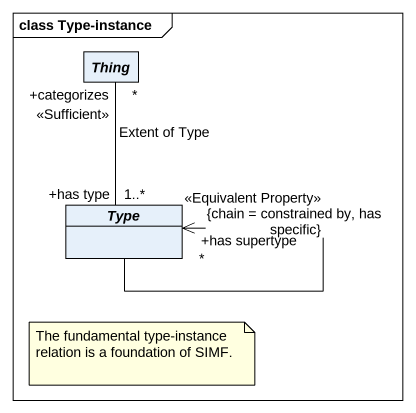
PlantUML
@startuml
mainframe class Type-instance
hide circle
hide empty members
abstract class Thing
abstract class Type
Type "+has type\n1..*" -up- "+categorizes\n*\n<<Sufficient>>" Thing : Extent of Type
Type --> "+has supertype\n<<Equivalent Property>>\n{chain = constrained by, has specific}\n*" Type
note as N1
  The fundamental type-instance relation is a foundation of SIMF.
end note
@enduml
